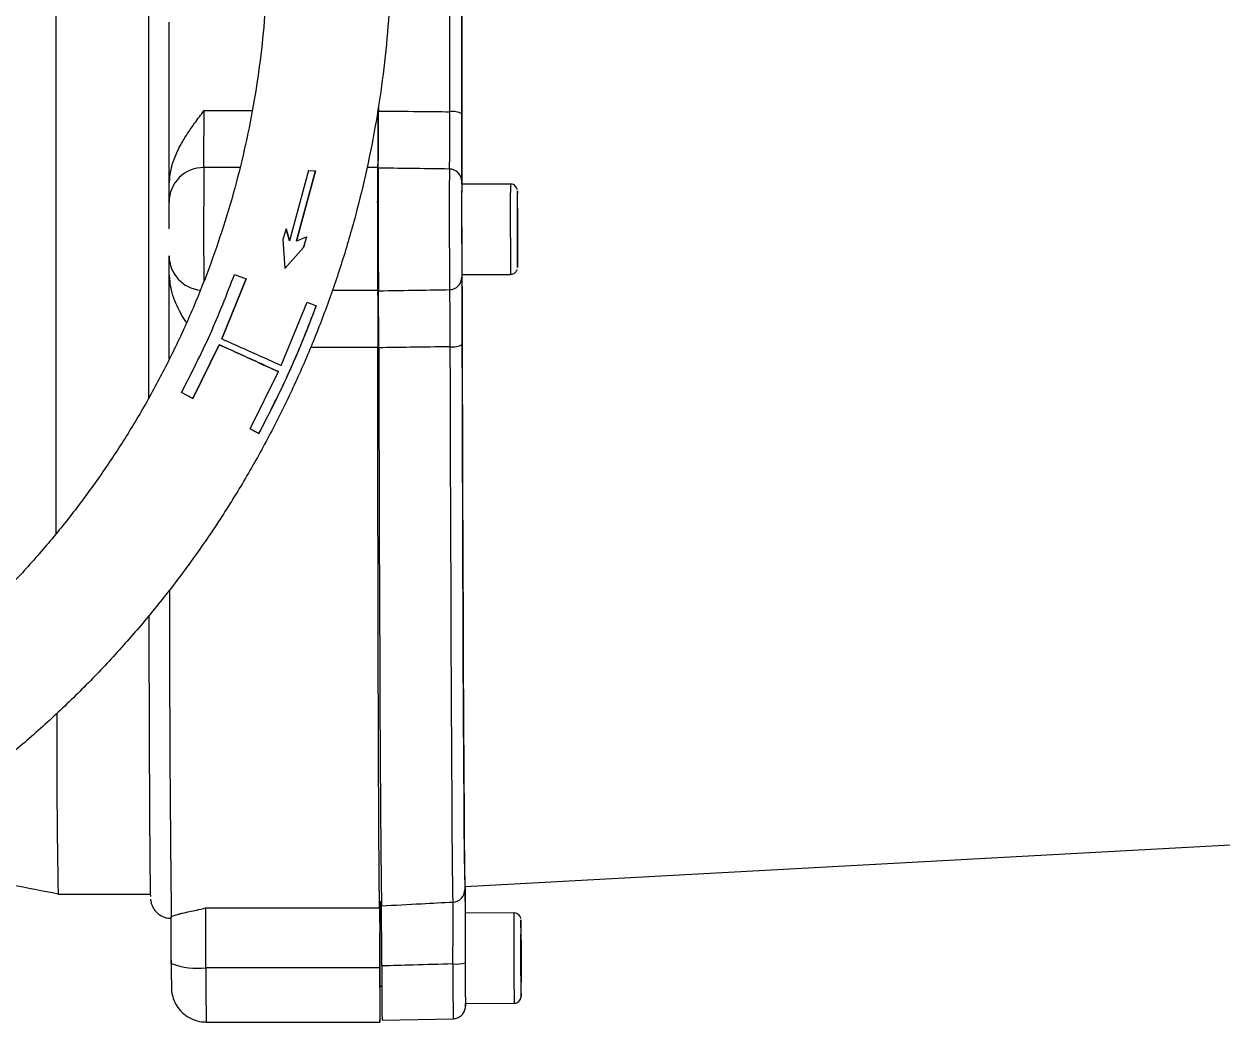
# Model space of a CAD drawing. Header units: millimetres. Extents: x 2301 to 4250, y 838 to 2217.
# Drawn here: x 3138.1 to 3310.4, y 1072.4 to 1216 of the extents above; entities that cross this region are included whole.
import ezdxf

# ---------------------------------------------------------------- set-up
doc = ezdxf.new("R2010")
doc.units = ezdxf.units.MM

msp = doc.modelspace()

# ---------------------------------------------------------------- linework, layer by layer
at = {"color": 7, "linetype": 'Continuous', "lineweight": 25}
for p, q in [((3163.956, 1203.553), (3170.872, 1203.553)), ((3189.034, 1204.17), (3189.035, 1203.501)), ((3169.137, 1195.368), (3163.929, 1195.368)), ((3179.004, 1194.932), (3176.234, 1184.833)), ((3180.008, 1194.909), (3177.257, 1184.809)), ((3177.261, 1184.807), (3180.012, 1194.907)), ((3179.004, 1194.932), (3180.008, 1194.909)), ((3180.008, 1194.909), (3180.012, 1194.907)), ((3188.928, 1195.368), (3187.402, 1195.368)), ((3208.029, 1192.996), (3201.029, 1192.983)), ((3188.929, 1190.334), (3188.932, 1190.535)), ((3189.009, 1190.463), (3188.931, 1190.463)), ((3209.03, 1189.492), (3209.041, 1189.503)), ((3209.03, 1186.486), (3209.03, 1189.492)), ((3209.041, 1189.503), (3209.051, 1186.508)), ((3175.765, 1186.531), (3175.303, 1185.028)), ((3176.234, 1184.833), (3175.765, 1186.531)), ((3175.765, 1186.531), (3175.769, 1186.528)), ((3175.769, 1186.528), (3176.238, 1184.83)), ((3209.03, 1186.508), (3209.051, 1186.508)), ((3209.04, 1183.492), (3209.03, 1186.486)), ((3209.051, 1186.508), (3209.051, 1183.503)), ((3175.303, 1185.028), (3175.561, 1180.862)), ((3177.257, 1184.809), (3177.289, 1184.809)), ((3177.289, 1184.809), (3178.721, 1185.392)), ((3178.721, 1185.392), (3178.256, 1183.885)), ((3178.26, 1183.883), (3178.725, 1185.39)), ((3178.721, 1185.392), (3178.725, 1185.39)), ((3175.561, 1180.862), (3178.256, 1183.885)), ((3178.26, 1183.883), (3175.565, 1180.859)), ((3178.256, 1183.885), (3178.26, 1183.883)), ((3188.931, 1182.463), (3189.023, 1182.463)), ((3209.051, 1183.503), (3209.04, 1183.492)), ((3209.04, 1183.503), (3209.051, 1183.503)), ((3175.561, 1180.862), (3175.565, 1180.859)), ((3170.036, 1179.358), (3166.518, 1170.724)), ((3166.524, 1170.721), (3170.042, 1179.354)), ((3168.347, 1180.005), (3170.036, 1179.358)), ((3170.036, 1179.358), (3170.042, 1179.354)), ((3201.052, 1179.983), (3208.052, 1179.996)), ((3182.407, 1177.71), (3188.928, 1177.71)), ((3175.073, 1166.899), (3178.785, 1175.998)), ((3178.785, 1175.998), (3180.1, 1175.492)), ((3180.1, 1175.492), (3180.103, 1175.49)), ((3166.14, 1169.885), (3162.334, 1162.162)), ((3162.34, 1162.159), (3166.146, 1169.881)), ((3166.14, 1169.885), (3166.146, 1169.881)), ((3188.955, 1169.493), (3179.302, 1169.493)), ((3170.608, 1157.762), (3174.669, 1166.003)), ((3162.334, 1162.162), (3160.737, 1163.011)), ((3160.737, 1163.011), (3160.745, 1163.007)), ((3160.745, 1163.007), (3162.34, 1162.159)), ((3162.334, 1162.162), (3162.34, 1162.159)), ((3171.853, 1157.1), (3170.608, 1157.762)), ((3170.608, 1157.762), (3170.611, 1157.76)), ((3170.611, 1157.76), (3171.855, 1157.098)), ((3171.853, 1157.1), (3171.855, 1157.098)), ((3201.533, 1091.955), (3352.773, 1100.142)), ((3201.587, 1091.517), (3201.593, 1091.958)), ((3142.971, 1090.855), (3156.265, 1090.855)), ((3189.263, 1089.662), (3189.473, 1089.804)), ((3189.33, 1089.701), (3189.316, 1088.784)), ((3164.209, 1088.847), (3189.209, 1088.848)), ((3208.54, 1088.13), (3201.54, 1088.118)), ((3189.51, 1085.597), (3189.262, 1085.597)), ((3209.539, 1083.354), (3209.545, 1085.096)), ((3209.545, 1085.096), (3209.558, 1083.373)), ((3209.539, 1083.373), (3209.558, 1083.373)), ((3209.545, 1079.89), (3209.539, 1083.354)), ((3209.558, 1083.373), (3209.564, 1079.909)), ((3159.25, 1081.34), (3159.25, 1080.692)), ((3189.234, 1080.238), (3164.234, 1080.238)), ((3209.545, 1079.909), (3209.564, 1079.909)), ((3209.557, 1078.168), (3209.545, 1079.89)), ((3209.564, 1079.909), (3209.557, 1078.168)), ((3189.258, 1077.597), (3189.533, 1077.597)), ((3209.561, 1076.132), (3209.562, 1076.153)), ((3201.563, 1075.118), (3208.563, 1075.13)), ((3164.262, 1072.44), (3189.262, 1072.44)), ((3189.567, 1072.707), (3199.798, 1072.903))]:
    msp.add_line(p, q, dxfattribs=at)
at = {"color": 7, "linetype": 'Continuous', "lineweight": 25, "flags": 128}
for points in [[(3199.331, 1203.397), (3199.325, 1209.3), (3199.32, 1215.117), (3199.316, 1220.827), (3199.314, 1226.409), (3199.312, 1231.841), (3199.313, 1237.104), (3199.314, 1242.178), (3199.317, 1247.043), (3199.321, 1251.681), (3199.326, 1256.075), (3199.333, 1260.208), (3199.341, 1264.065), (3199.35, 1267.632), (3199.36, 1270.895), (3199.372, 1273.841), (3199.385, 1276.46), (3199.398, 1278.742), (3199.413, 1280.679), (3199.428, 1282.262), (3199.445, 1283.486)], [(3201.155, 1281.719), (3201.138, 1280.517), (3201.123, 1278.962), (3201.109, 1277.061), (3201.095, 1274.821), (3201.083, 1272.25), (3201.072, 1269.357), (3201.062, 1266.154), (3201.053, 1262.653), (3201.045, 1258.866), (3201.038, 1254.808), (3201.033, 1250.495), (3201.029, 1245.941), (3201.026, 1241.165), (3201.025, 1236.184), (3201.025, 1231.018), (3201.026, 1225.685), (3201.028, 1220.205), (3201.032, 1214.599), (3201.037, 1208.888), (3201.043, 1203.093)], [(3201.063, 1192.984), (3201.055, 1198.018), (3201.048, 1203.726), (3201.043, 1209.37), (3201.038, 1214.93), (3201.034, 1220.384)], [(3142.703, 1142.734), (3142.701, 1144.323), (3142.693, 1149.628), (3142.687, 1155.07), (3142.681, 1160.628), (3142.677, 1166.282), (3142.673, 1172.01), (3142.671, 1177.792), (3142.67, 1183.606), (3142.67, 1189.429), (3142.671, 1195.242), (3142.673, 1201.021), (3142.677, 1206.745), (3142.681, 1212.394), (3142.687, 1217.945)], [(3158.952, 1192.975), (3158.953, 1198.888), (3158.956, 1204.756), (3158.96, 1210.557), (3158.965, 1216.271)], [(3209.031, 1191.997), (3209.031, 1191.997), (3209.029, 1191.954)], [(3209.044, 1181.29), (3209.045, 1181.18), (3209.05, 1180.997), (3209.05, 1180.998)], [(3158.957, 1167.841), (3158.956, 1168.289), (3158.953, 1174.16), (3158.952, 1180.075)], [(3201.533, 1091.955), (3201.52, 1092.049), (3201.501, 1092.481), (3201.482, 1093.264), (3201.462, 1094.394), (3201.442, 1095.867), (3201.422, 1097.678), (3201.401, 1099.819), (3201.38, 1102.283), (3201.36, 1105.061), (3201.339, 1108.143), (3201.318, 1111.516), (3201.298, 1115.169), (3201.278, 1119.088), (3201.258, 1123.258), (3201.239, 1127.663), (3201.22, 1132.288), (3201.202, 1137.115), (3201.184, 1142.126), (3201.167, 1147.303), (3201.151, 1152.626), (3201.136, 1158.075), (3201.121, 1163.63), (3201.108, 1169.272), (3201.095, 1174.977), (3201.085, 1179.984)], [(3189.094, 1169.445), (3189.108, 1163.516), (3189.123, 1157.674), (3189.139, 1151.941), (3189.156, 1146.338), (3189.173, 1140.885), (3189.192, 1135.604), (3189.211, 1130.514), (3189.231, 1125.634), (3189.251, 1120.983), (3189.271, 1116.577), (3189.292, 1112.435), (3189.314, 1108.57), (3189.335, 1104.997), (3189.357, 1101.731), (3189.379, 1098.783), (3189.4, 1096.164), (3189.422, 1093.883), (3189.443, 1091.951), (3189.464, 1090.373), (3189.485, 1089.156)], [(3199.779, 1089.7), (3199.758, 1090.91), (3199.737, 1092.478), (3199.716, 1094.4), (3199.694, 1096.668), (3199.673, 1099.273), (3199.651, 1102.206), (3199.63, 1105.455), (3199.608, 1109.01), (3199.587, 1112.855), (3199.566, 1116.977), (3199.546, 1121.361), (3199.525, 1125.989), (3199.506, 1130.845), (3199.487, 1135.91), (3199.469, 1141.165), (3199.451, 1146.591), (3199.434, 1152.167), (3199.418, 1157.872), (3199.403, 1163.685), (3199.389, 1169.585)], [(3201.1, 1169.899), (3201.114, 1164.107), (3201.129, 1158.401), (3201.144, 1152.799), (3201.161, 1147.325), (3201.178, 1141.999), (3201.196, 1136.839), (3201.215, 1131.867), (3201.234, 1127.1), (3201.254, 1122.556), (3201.274, 1118.253), (3201.294, 1114.206), (3201.315, 1110.431), (3201.336, 1106.941), (3201.357, 1103.751), (3201.378, 1100.872), (3201.4, 1098.314), (3201.421, 1096.088), (3201.441, 1094.201), (3201.462, 1092.662), (3201.482, 1091.474)], [(3209.562, 1076.153), (3209.565, 1076.324), (3209.568, 1076.877), (3209.57, 1077.755), (3209.571, 1078.897), (3209.571, 1080.225), (3209.569, 1081.649), (3209.566, 1083.072), (3209.562, 1084.397), (3209.557, 1085.533), (3209.552, 1086.404), (3209.547, 1086.949), (3209.542, 1087.132), (3209.538, 1086.94), (3209.535, 1086.386), (3209.533, 1085.509), (3209.532, 1084.367), (3209.532, 1083.039), (3209.534, 1081.615), (3209.537, 1080.192), (3209.541, 1078.867), (3209.546, 1077.731), (3209.551, 1076.86), (3209.556, 1076.315), (3209.561, 1076.132), (3209.561, 1076.132)], [(3201.558, 1074.904), (3201.561, 1074.75), (3201.566, 1074.752), (3201.57, 1075.107), (3201.57, 1075.118)]]:
    msp.add_lwpolyline(points, dxfattribs=at)
at = {"color": 7, "linetype": 'Continuous', "lineweight": 25}
for centre, radius, start, end in [((2337.05, 1202.196), 826.907, 359.526892, 0.093986), ((3199.732, 1200.68), 2.746, 61.48465, 98.39056), ((3163.909, 1190.39), 4.979, 89.77597, 179.80447), ((4727.547, 1186.097), 1563.646, 179.660289, 180.260607), ((4467.405, 1188.664), 1278.4, 179.703166, 180.494281), ((4404.293, 1188.556), 1205.056, 179.686326, 180.511121), ((3199.23, 1193.357), 1.796, 0.24535, 89.2279), ((3622.393, 1189.127), 421.381, 179.47558, 180.36219), ((4180.73, 1188.171), 979.717, 179.696262, 180.501185), ((3629.42, 1189.139), 421.408, 179.47562, 180.36216), ((3741.095, 1188.661), 532.076, 179.64533, 180.23482), ((2490.451, 1185.253), 718.612, 359.660754, 0.537672), ((3773.69, 1186.014), 572.67, 179.95509, 180.60338), ((3780.905, 1186.027), 572.885, 179.95517, 180.60321), ((3949.625, 1186.832), 740.602, 180.02721, 180.428734), ((3163.904, 1182.685), 4.974, 180.19282, 264.65219), ((3199.254, 1179.602), 1.797, 270.97601, 359.95892), ((3199.78, 1172.27), 2.714, 261.71645, 299.09507), ((6706.385, 1129.555), 3547.391, 179.918401, 180.678258), ((4369.242, 1113.562), 1226.482, 179.84967, 181.060798), ((3199.696, 1091.485), 1.786, 272.65417, 359.66513), ((2181.73, 1081.6), 982.505, 359.920579, 0.422661), ((3961.666, 1082.928), 753.143, 179.604261, 180.593252), ((3163.001, 1090.682), 10.517, 249.10527, 276.7358), ((3200.181, 1085.603), 4.834, 264.97273, 286.2217), ((3897.801, 1080.46), 698.044, 179.973063, 180.62028), ((3941.894, 1081.219), 740.363, 180.019875, 180.488717), ((3667.388, 1078.134), 503.158, 179.76043, 180.64843), ((3692.786, 1079.265), 503.262, 179.85761, 180.74662)]:
    msp.add_arc(centre, radius, start, end, dxfattribs=at)
for points, knots in [([(3190.842, 1224.152), (3190.861, 1225.402), (3190.915, 1228.96), (3190.758, 1234.825), (3190.274, 1241.73), (3189.471, 1248.606), (3188.356, 1255.438), (3186.93, 1262.212), (3185.196, 1268.914), (3183.159, 1275.53), (3180.822, 1282.046), (3178.189, 1288.449), (3175.268, 1294.724), (3172.063, 1300.86), (3168.581, 1306.844), (3164.83, 1312.662), (3160.817, 1318.303), (3156.551, 1323.755), (3152.041, 1329.006), (3147.296, 1334.047), (3142.326, 1338.865), (3137.141, 1343.452), (3131.752, 1347.797), (3126.17, 1351.892), (3120.408, 1355.728), (3114.476, 1359.297), (3108.388, 1362.591), (3102.155, 1365.604), (3095.792, 1368.33), (3089.311, 1370.763), (3082.725, 1372.897), (3076.049, 1374.728), (3069.297, 1376.253), (3062.482, 1377.468), (3055.618, 1378.371), (3048.721, 1378.96), (3041.804, 1379.233), (3034.881, 1379.191), (3027.968, 1378.832), (3021.078, 1378.159), (3014.227, 1377.172), (3007.427, 1375.873), (3000.694, 1374.265), (2994.041, 1372.351), (2987.482, 1370.137), (2981.031, 1367.625), (2974.702, 1364.821), (2968.507, 1361.731), (2962.46, 1358.362), (2956.572, 1354.72), (2950.857, 1350.814), (2945.327, 1346.651), (2939.991, 1342.24), (2934.863, 1337.59), (2929.953, 1332.71), (2925.27, 1327.612), (2920.824, 1322.305), (2916.626, 1316.801), (2912.682, 1311.111), (2909.003, 1305.248), (2905.595, 1299.222), (2902.466, 1293.047), (2899.622, 1286.736), (2897.068, 1280.301), (2894.811, 1273.757), (2892.855, 1267.117), (2891.204, 1260.394), (2889.861, 1253.603), (2888.83, 1246.757), (2888.112, 1239.872), (2887.71, 1232.961), (2887.623, 1226.039), (2887.852, 1219.12), (2888.396, 1212.219), (2889.255, 1205.35), (2890.426, 1198.527), (2891.908, 1191.765), (2893.696, 1185.078), (2895.788, 1178.479), (2898.179, 1171.982), (2900.863, 1165.601), (2903.836, 1159.35), (2907.092, 1153.24), (2910.622, 1147.286), (2914.421, 1141.499), (2918.48, 1135.891), (2922.791, 1130.474), (2927.344, 1125.26), (2932.13, 1120.259), (2937.14, 1115.481), (2942.363, 1110.937), (2947.787, 1106.636), (2953.402, 1102.587), (2959.196, 1098.799), (2965.157, 1095.279), (2971.272, 1092.035), (2977.529, 1089.073), (2983.914, 1086.399), (2990.415, 1084.02), (2997.018, 1081.94), (3003.709, 1080.164), (3010.473, 1078.694), (3017.298, 1077.535), (3024.169, 1076.689), (3031.071, 1076.157), (3037.99, 1075.94), (3044.912, 1076.04), (3051.822, 1076.455), (3058.706, 1077.185), (3065.549, 1078.228), (3072.338, 1079.583), (3079.058, 1081.246), (3085.695, 1083.214), (3092.235, 1085.483), (3098.665, 1088.048), (3104.971, 1090.903), (3111.14, 1094.044), (3117.16, 1097.463), (3123.017, 1101.152), (3128.7, 1105.106), (3134.196, 1109.314), (3139.495, 1113.769), (3144.585, 1118.461), (3149.455, 1123.381), (3154.096, 1128.517), (3158.498, 1133.86), (3162.651, 1139.399), (3166.547, 1145.121), (3170.178, 1151.014), (3173.537, 1157.068), (3176.615, 1163.268), (3179.408, 1169.603), (3181.908, 1176.058), (3184.111, 1182.621), (3186.013, 1189.277), (3187.609, 1196.013), (3188.895, 1202.815), (3189.87, 1209.669), (3190.519, 1216.439), (3190.77, 1221.273), (3190.833, 1223.805), (3190.842, 1224.152)], [0, 0, 0, 0, 0.00394, 0.0112049, 0.0184702, 0.0257355, 0.0330008, 0.0402662, 0.0475315, 0.0547968, 0.0620622, 0.0693275, 0.0765928, 0.0838581, 0.0911235, 0.0983888, 0.1056541, 0.1129194, 0.1201848, 0.1274501, 0.1347154, 0.1419807, 0.1492461, 0.1565114, 0.1637767, 0.171042, 0.1783074, 0.1855727, 0.192838, 0.2001033, 0.2073687, 0.214634, 0.2218993, 0.2291646, 0.2364299, 0.2436953, 0.2509606, 0.2582259, 0.2654913, 0.2727566, 0.2800219, 0.2872872, 0.2945526, 0.3018179, 0.3090832, 0.3163485, 0.3236139, 0.3308792, 0.3381445, 0.3454098, 0.3526752, 0.3599405, 0.3672058, 0.3744712, 0.3817365, 0.3890018, 0.3962671, 0.4035325, 0.4107978, 0.4180631, 0.4253284, 0.4325938, 0.4398591, 0.4471244, 0.4543898, 0.4616551, 0.4689204, 0.4761857, 0.4834511, 0.4907164, 0.4979817, 0.5052471, 0.5125124, 0.5197777, 0.527043, 0.5343084, 0.5415737, 0.548839, 0.5561043, 0.5633697, 0.570635, 0.5779003, 0.5851657, 0.592431, 0.5996963, 0.6069616, 0.614227, 0.6214923, 0.6287576, 0.6360229, 0.6432883, 0.6505536, 0.6578189, 0.6650842, 0.6723496, 0.6796149, 0.6868802, 0.6941455, 0.7014109, 0.7086762, 0.7159415, 0.7232068, 0.7304721, 0.7377375, 0.7450028, 0.7522681, 0.7595334, 0.7667988, 0.7740641, 0.7813294, 0.7885948, 0.7958601, 0.8031254, 0.8103907, 0.8176561, 0.8249214, 0.8321867, 0.839452, 0.8467174, 0.8539827, 0.861248, 0.8685133, 0.8757787, 0.883044, 0.8903093, 0.8975747, 0.90484, 0.9121053, 0.9193706, 0.926636, 0.9339013, 0.9411666, 0.948432, 0.9556973, 0.9629626, 0.9702279, 0.9774933, 0.9847586, 0.9920239, 0.9989071, 1, 1, 1, 1]), ([(3156.252, 1282.212), (3156.25, 1282.216), (3156.238, 1282.24), (3156.217, 1281.337), (3156.187, 1279.497), (3156.159, 1276.688), (3156.132, 1273.042), (3156.105, 1268.5), (3156.08, 1263.036), (3156.056, 1256.68), (3156.034, 1249.488), (3156.015, 1241.577), (3155.998, 1233.063), (3155.984, 1224.077), (3155.973, 1214.795), (3155.966, 1205.367), (3155.961, 1195.935), (3155.961, 1189.639), (3155.96, 1186.52)], [0, 0, 0, 0, 0.010499, 0.0763227, 0.1410552, 0.2046164, 0.2681744, 0.332907, 0.3987338, 0.4661596, 0.5340485, 0.6023082, 0.6705646, 0.7384535, 0.8058826, 0.8717063, 0.9364396, 1, 1, 1, 1]), ([(3173.046, 1224.556), (3173.013, 1223.452), (3172.914, 1220.183), (3172.514, 1214.757), (3171.736, 1208.3), (3170.642, 1201.889), (3169.238, 1195.538), (3167.528, 1189.263), (3165.514, 1183.079), (3163.203, 1177), (3160.599, 1171.04), (3157.709, 1165.213), (3154.539, 1159.534), (3151.097, 1154.016), (3147.391, 1148.671), (3143.43, 1143.513), (3139.223, 1138.553), (3134.78, 1133.804), (3130.114, 1129.272), (3125.22, 1124.991), (3121.43, 1121.899), (3119.216, 1120.319), (3118.766, 1119.997)], [0, 0, 0, 0, 0.0271509, 0.0804393, 0.1337317, 0.187024, 0.2403163, 0.2936087, 0.346901, 0.4001933, 0.4534856, 0.506778, 0.5600703, 0.6133626, 0.6666549, 0.7199473, 0.7732396, 0.8265319, 0.8798242, 0.9331166, 0.9864089, 1, 1, 1, 1]), ([(3158.952, 1192.975), (3159.037, 1193.896), (3159.153, 1195.155), (3159.689, 1196.678), (3160.105, 1197.661), (3160.725, 1198.878), (3161.57, 1200.264), (3162.705, 1201.889), (3163.514, 1202.966), (3163.956, 1203.553)], [0, 0, 0, 0, 0.2309075, 0.3156551, 0.4051151, 0.4997308, 0.6595094, 0.8142552, 1, 1, 1, 1]), ([(3189.022, 1195.287), (3189.025, 1195.515), (3189.031, 1195.97), (3189.036, 1197.852), (3189.038, 1200.399), (3189.036, 1202.466), (3189.035, 1203.501)], [0, 0, 0, 0, 0.2500652, 0.4994456, 0.7493864, 1, 1, 1, 1]), ([(3189.035, 1203.501), (3190.957, 1203.482), (3194.389, 1203.449), (3197.821, 1203.413), (3199.331, 1203.397)], [0, 0, 0, 0, 0.56, 1, 1, 1, 1]), ([(3199.255, 1195.153), (3199.267, 1195.359), (3199.292, 1195.771), (3199.318, 1197.648), (3199.333, 1200.232), (3199.332, 1202.342), (3199.331, 1203.397)], [0, 0, 0, 0, 0.2498556, 0.4996698, 0.7497111, 1, 1, 1, 1]), ([(3201.043, 1203.093), (3201.044, 1202.159), (3201.046, 1200.295), (3201.045, 1197.81), (3201.042, 1195.646), (3201.036, 1193.967), (3201.03, 1193.565), (3201.027, 1193.364)], [0, 0, 0, 0, 0.1872812, 0.3736777, 0.5607984, 0.7799545, 1, 1, 1, 1]), ([(3199.255, 1195.153), (3197.345, 1195.178), (3193.934, 1195.224), (3190.523, 1195.268), (3189.022, 1195.287)], [0, 0, 0, 0, 0.56, 1, 1, 1, 1]), ([(3209.01, 1192.191), (3208.999, 1192.242), (3208.966, 1192.38), (3208.838, 1192.612), (3208.608, 1192.833), (3208.322, 1192.978), (3208.119, 1192.981), (3208.031, 1192.982)], [0, 0, 0, 0, 0.1179433, 0.3237247, 0.5604872, 0.8110036, 1, 1, 1, 1]), ([(3158.92, 1186.544), (3158.92, 1186.998), (3158.92, 1187.938), (3158.923, 1189.175), (3158.926, 1190.093), (3158.929, 1190.305), (3158.931, 1190.407)], [0, 0, 0, 0, 0.2416654, 0.5, 0.7583346, 1, 1, 1, 1]), ([(3155.96, 1186.52), (3155.961, 1183.403), (3155.961, 1177.11), (3155.965, 1168.959), (3155.969, 1164.048), (3155.971, 1162.207)], [0, 0, 0, 0, 0.3803148, 0.7676479, 1, 1, 1, 1]), ([(3208.056, 1180.011), (3208.133, 1180.01), (3208.318, 1180.009), (3208.572, 1180.128), (3208.781, 1180.298), (3208.912, 1180.479), (3208.978, 1180.608), (3208.996, 1180.673), (3208.998, 1180.68)], [0, 0, 0, 0, 0.1854369, 0.4438435, 0.6548616, 0.8333476, 0.9816648, 1, 1, 1, 1]), ([(3161.422, 1173.055), (3161.39, 1173.104), (3161.099, 1173.54), (3160.312, 1174.919), (3159.239, 1177.164), (3159.043, 1179.154), (3158.952, 1180.075)], [0, 0, 0, 0, 0.0235445, 0.2094054, 0.6343537, 1, 1, 1, 1]), ([(3160.737, 1163.011), (3162.146, 1165.773), (3164.971, 1171.309), (3167.22, 1177.102), (3168.347, 1180.005)], [0, 0, 0, 0, 0.498853, 1, 1, 1, 1]), ([(3201.05, 1179.601), (3201.054, 1179.444), (3201.06, 1179.131), (3201.071, 1177.813), (3201.081, 1175.849), (3201.092, 1173.181), (3201.097, 1170.994), (3201.1, 1169.899)], [0, 0, 0, 0, 0.1872716, 0.3736538, 0.5608014, 0.7799695, 1, 1, 1, 1]), ([(3189.053, 1177.636), (3190.963, 1177.667), (3194.373, 1177.723), (3197.784, 1177.781), (3199.284, 1177.806)], [0, 0, 0, 0, 0.56, 1, 1, 1, 1]), ([(3189.094, 1169.445), (3189.091, 1170.476), (3189.086, 1172.538), (3189.075, 1175.079), (3189.064, 1176.957), (3189.056, 1177.409), (3189.053, 1177.636)], [0, 0, 0, 0, 0.2500466, 0.4994486, 0.7493959, 1, 1, 1, 1]), ([(3199.389, 1169.585), (3199.387, 1170.637), (3199.381, 1172.742), (3199.356, 1175.32), (3199.324, 1177.195), (3199.298, 1177.602), (3199.284, 1177.806)], [0, 0, 0, 0, 0.2497435, 0.4995348, 0.7496229, 1, 1, 1, 1]), ([(3180.1, 1175.492), (3178.883, 1172.364), (3176.443, 1166.095), (3173.385, 1160.103), (3171.853, 1157.1)], [0, 0, 0, 0, 0.4988716, 1, 1, 1, 1]), ([(3171.855, 1157.098), (3173.204, 1159.743), (3175.905, 1165.042), (3178.509, 1171.248), (3179.83, 1174.763), (3180.103, 1175.49)], [0, 0, 0, 0, 0.4414628, 0.8844871, 1, 1, 1, 1]), ([(3166.518, 1170.724), (3167.567, 1170.256), (3169.664, 1169.319), (3172.723, 1167.951), (3174.305, 1167.243), (3175.073, 1166.899)], [0, 0, 0, 0, 0.33986485, 0.6797489, 1, 1, 1, 1]), ([(3174.669, 1166.003), (3173.852, 1166.375), (3172.218, 1167.119), (3169.149, 1168.516), (3167.123, 1169.438), (3166.14, 1169.885)], [0, 0, 0, 0, 0.3398767, 0.6797801, 1, 1, 1, 1]), ([(3166.146, 1169.881), (3167.025, 1169.482), (3168.782, 1168.682), (3171.547, 1167.424), (3173.505, 1166.533), (3174.432, 1166.111), (3174.672, 1166.002)], [0, 0, 0, 0, 0.2986237, 0.597268, 0.8959122, 1, 1, 1, 1]), ([(3199.389, 1169.585), (3197.468, 1169.558), (3194.036, 1169.509), (3190.604, 1169.464), (3189.094, 1169.445)], [0, 0, 0, 0, 0.56, 1, 1, 1, 1]), ([(3156.016, 1130.93), (3156.022, 1128.433), (3156.034, 1123.26), (3156.056, 1116.255), (3156.079, 1109.859), (3156.105, 1104.368), (3156.131, 1099.794), (3156.158, 1096.115), (3156.187, 1093.273), (3156.216, 1091.395), (3156.238, 1090.464), (3156.25, 1090.477), (3156.252, 1090.479)], [0, 0, 0, 0, 0.1058426, 0.219238, 0.3318651, 0.4418108, 0.549934, 0.6561006, 0.7622619, 0.870385, 0.980336, 1, 1, 1, 1]), ([(3116.259, 1097.011), (3119.199, 1096.245), (3125.839, 1094.515), (3134.751, 1092.485), (3140.739, 1091.326), (3142.973, 1090.894)], [0, 0, 0, 0, 0.3324613, 0.7510256, 1, 1, 1, 1]), ([(3201.482, 1091.474), (3201.486, 1091.243), (3201.492, 1090.781), (3201.503, 1089.259), (3201.513, 1087.114), (3201.523, 1084.303), (3201.528, 1082.077), (3201.531, 1080.962)], [0, 0, 0, 0, 0.1872812, 0.3736777, 0.5607984, 0.7799545, 1, 1, 1, 1]), ([(3201.573, 1088.118), (3201.573, 1088.264), (3201.574, 1089.279), (3201.578, 1090.625), (3201.584, 1091.219), (3201.587, 1091.517)], [0, 0, 0, 0, 0.07722747, 0.53770785, 1, 1, 1, 1]), ([(3156.269, 1090.098), (3156.271, 1090.07), (3156.275, 1090.016), (3156.298, 1089.845), (3156.355, 1089.575), (3156.466, 1089.23), (3156.66, 1088.82), (3157.006, 1088.319), (3157.602, 1087.793), (3158.393, 1087.404), (3158.978, 1087.376), (3159.246, 1087.362)], [0, 0, 0, 0, 0.1361823, 0.2699246, 0.3590564, 0.432474, 0.5009236, 0.5955145, 0.7264933, 0.8747451, 1, 1, 1, 1]), ([(3189.485, 1089.156), (3191.406, 1089.258), (3194.838, 1089.439), (3198.269, 1089.621), (3199.779, 1089.7)], [0, 0, 0, 0, 0.56, 1, 1, 1, 1]), ([(3199.757, 1080.788), (3199.764, 1081.861), (3199.778, 1084.006), (3199.788, 1086.745), (3199.789, 1088.835), (3199.782, 1089.412), (3199.779, 1089.7)], [0, 0, 0, 0, 0.24985559, 0.49966981, 0.74971105, 1, 1, 1, 1]), ([(3159.242, 1087.562), (3159.324, 1087.631), (3159.436, 1087.726), (3159.966, 1087.879), (3160.379, 1087.987), (3160.995, 1088.134), (3161.835, 1088.32), (3162.964, 1088.563), (3163.769, 1088.747), (3164.209, 1088.847)], [0, 0, 0, 0, 0.2309075, 0.3156551, 0.4051151, 0.4997308, 0.6595094, 0.8142552, 1, 1, 1, 1]), ([(3189.298, 1085.597), (3189.298, 1085.681), (3189.3, 1086.641), (3189.306, 1087.918), (3189.313, 1088.495), (3189.316, 1088.784)], [0, 0, 0, 0, 0.0456734, 0.5228367, 1, 1, 1, 1]), ([(3189.526, 1080.516), (3189.523, 1081.561), (3189.518, 1083.649), (3189.508, 1086.295), (3189.496, 1088.313), (3189.489, 1088.875), (3189.485, 1089.156)], [0, 0, 0, 0, 0.2500652, 0.4994456, 0.7493864, 1, 1, 1, 1]), ([(3209.517, 1087.345), (3209.515, 1087.359), (3209.498, 1087.441), (3209.424, 1087.626), (3209.245, 1087.869), (3208.956, 1088.057), (3208.693, 1088.147), (3208.553, 1088.123), (3208.533, 1088.12)], [0, 0, 0, 0, 0.0334989, 0.201535, 0.4226062, 0.6907193, 0.9535498, 1, 1, 1, 1]), ([(3189.25, 1081.347), (3189.25, 1081.871), (3189.25, 1082.919), (3189.253, 1084.24), (3189.257, 1085.161), (3189.261, 1085.279), (3189.262, 1085.338)], [0, 0, 0, 0, 0.2502956, 0.5005912, 0.7508868, 1, 1, 1, 1]), ([(3159.25, 1080.692), (3159.25, 1080.524), (3159.25, 1080.21), (3159.251, 1079.697), (3159.252, 1079.161), (3159.253, 1078.624), (3159.255, 1078.182), (3159.257, 1077.843), (3159.258, 1077.608), (3159.26, 1077.448), (3159.262, 1077.355), (3159.266, 1077.216), (3159.274, 1077.086), (3159.288, 1076.92), (3159.329, 1076.581), (3159.469, 1075.929), (3159.846, 1074.998), (3160.554, 1074.009), (3161.525, 1073.188), (3162.67, 1072.659), (3163.618, 1072.418), (3164.153, 1072.462), (3164.27, 1072.472)], [0, 0, 0, 0, 0.03893557, 0.0727538, 0.12695248, 0.17910318, 0.23083953, 0.27964154, 0.32409611, 0.36287054, 0.39598943, 0.41057395, 0.42003475, 0.43103283, 0.45085478, 0.49968169, 0.5851427, 0.68174989, 0.77880085, 0.87586886, 0.97293835, 1, 1, 1, 1]), ([(3189.266, 1077.597), (3189.265, 1077.477), (3189.262, 1077.217), (3189.257, 1077.561), (3189.253, 1078.441), (3189.25, 1079.777), (3189.25, 1080.824), (3189.25, 1081.347)], [0, 0, 0, 0, 0.17572341, 0.38179256, 0.58786171, 0.79393085, 1, 1, 1, 1]), ([(3199.757, 1080.788), (3197.847, 1080.738), (3194.437, 1080.648), (3191.026, 1080.556), (3189.526, 1080.516)], [0, 0, 0, 0, 0.56, 1, 1, 1, 1]), ([(3189.234, 1080.238), (3189.235, 1079.189), (3189.237, 1077.09), (3189.243, 1074.529), (3189.252, 1072.836), (3189.262, 1072.246), (3189.272, 1072.819), (3189.281, 1074.529), (3189.286, 1076.278), (3189.287, 1077.45), (3189.287, 1077.597)], [0, 0, 0, 0, 0.1399781, 0.2799562, 0.4199343, 0.5599124, 0.6998905, 0.8398685, 0.9798466, 1, 1, 1, 1]), ([(3209.269, 1075.424), (3209.35, 1075.525), (3209.461, 1075.662), (3209.527, 1075.862), (3209.548, 1075.964), (3209.553, 1076.004), (3209.555, 1076.018)], [0, 0, 0, 0, 0.54975897, 0.74659305, 0.91487041, 1, 1, 1, 1]), ([(3209.555, 1076.018), (3209.555, 1076.019), (3209.557, 1076.036), (3209.559, 1076.057), (3209.561, 1076.093), (3209.562, 1076.108), (3209.562, 1076.118)], [0, 0, 0, 0, 0.01892592, 0.18929532, 0.44511699, 1, 1, 1, 1]), ([(3199.824, 1072.914), (3200.031, 1072.937), (3200.414, 1072.981), (3200.876, 1073.262), (3201.191, 1073.581), (3201.386, 1073.901), (3201.493, 1074.18), (3201.539, 1074.393), (3201.555, 1074.517), (3201.56, 1074.579), (3201.563, 1074.629), (3201.565, 1074.698), (3201.567, 1074.796), (3201.569, 1074.994), (3201.57, 1075.118)], [0, 0, 0, 0, 0.12784676, 0.2372477, 0.3284728, 0.40543255, 0.46829736, 0.51503328, 0.54102928, 0.55927037, 0.58272715, 0.6271655, 0.76598091, 1, 1, 1, 1]), ([(3208.564, 1075.144), (3208.649, 1075.145), (3208.84, 1075.148), (3209.084, 1075.262), (3209.216, 1075.378), (3209.269, 1075.424)], [0, 0, 0, 0, 0.3237884, 0.730031, 1, 1, 1, 1])]:
    msp.add_open_spline(points, degree=3, knots=knots, dxfattribs=at)
for points in [[(3188.956, 1203.553), (3188.955, 1202.525), (3188.953, 1200.47), (3188.947, 1197.935), (3188.938, 1196.054), (3188.932, 1195.597), (3188.928, 1195.368)], [(3188.928, 1195.368), (3188.925, 1195.124), (3188.919, 1194.634), (3188.911, 1192.55), (3188.905, 1189.771), (3188.904, 1187.626), (3188.904, 1186.554)], [(3158.931, 1190.407), (3158.934, 1190.631), (3158.942, 1191.08), (3158.948, 1192.344), (3158.952, 1192.975)], [(3188.904, 1186.554), (3188.904, 1185.481), (3188.905, 1183.335), (3188.911, 1180.55), (3188.918, 1178.456), (3188.925, 1177.958), (3188.928, 1177.71)], [(3158.952, 1180.075), (3158.948, 1180.711), (3158.942, 1181.982), (3158.934, 1182.44), (3158.931, 1182.669)], [(3188.928, 1177.71), (3188.932, 1177.477), (3188.938, 1177.013), (3188.946, 1175.122), (3188.953, 1172.579), (3188.955, 1170.522), (3188.955, 1169.493)], [(3189.209, 1088.848), (3189.198, 1089.531), (3189.177, 1090.898), (3189.147, 1094.215), (3189.118, 1098.418), (3189.091, 1103.556), (3189.065, 1109.551), (3189.042, 1116.346), (3189.02, 1123.87), (3189.001, 1132.045), (3188.985, 1140.785), (3188.972, 1150.002), (3188.962, 1159.585), (3188.958, 1166.19), (3188.955, 1169.493)], [(3159.25, 1080.857), (3159.249, 1082.052), (3159.248, 1084.443), (3159.244, 1086.523), (3159.242, 1087.562)], [(3189.209, 1088.848), (3189.212, 1088.567), (3189.218, 1088.005), (3189.226, 1085.993), (3189.232, 1083.36), (3189.234, 1081.278), (3189.234, 1080.238)]]:
    msp.add_open_spline(points, degree=3, dxfattribs=at)

doc.saveas('drawing.dxf')
